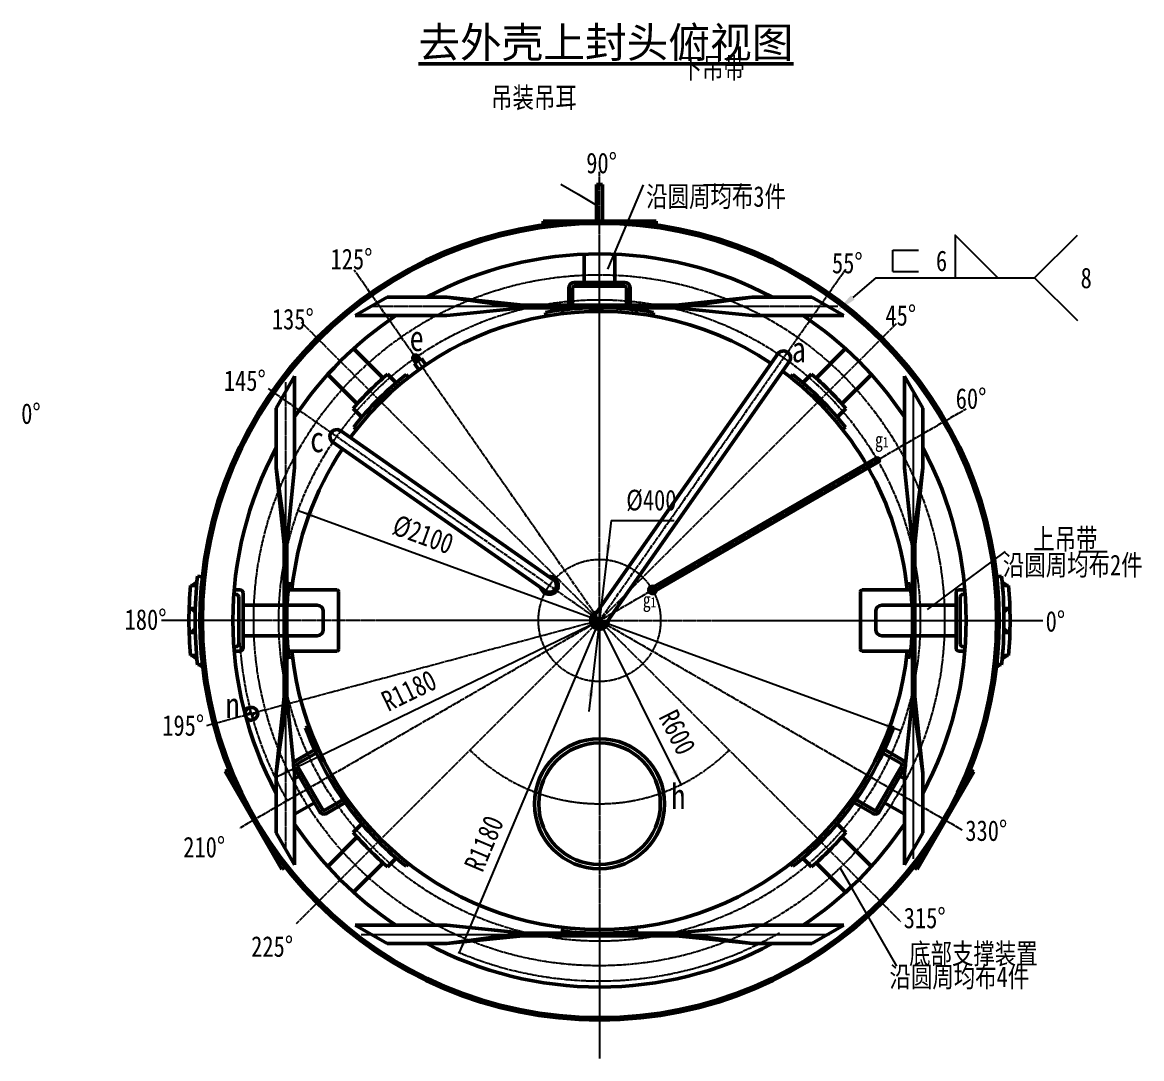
# Model space of a CAD drawing. Header units: millimetres. Extents: x 1505 to 130937, y -44938 to 37032.
# Drawn here: x 6179 to 9843, y -1975 to 1417 of the extents above; entities that cross this region are included whole.
import ezdxf

# ---------------------------------------------------------------- set-up
doc = ezdxf.new("R2010")
doc.units = ezdxf.units.MM
for name, pattern in [('AM_ISO02W050', [2, 1, -1]), ('AM_ISO02W050x2', [2, 1, -1]), ('AM_ISO08W050', [16, 13, -1, 1, -1]), ('AM_ISO08W050_1_1', [16, 13, -1, 1, -1])]:
    doc.linetypes.add(name, pattern=pattern)
for name, color, linetype, lineweight in [('AM_0', 7, 'Continuous', 50), ('AM_10', 7, 'AM_ISO08W050_1_1', 50), ('AM_3', 6, 'AM_ISO02W050', 25), ('AM_5', 3, 'Continuous', 25), ('AM_7', 4, 'AM_ISO08W050', 25)]:
    doc.layers.add(name, color=color, linetype=linetype, lineweight=lineweight)
doc.styles.add('ACANSTS', font='')
doc.styles.get("Standard").update_dxf_attribs({"font": 'txt', "width": 0.8})
doc.styles.get('ACANSTS').set_extended_font_data('宋体')
doc.dimstyles.new('AM_GB$3', dxfattribs={"dimtxt": 3.371484, "dimasz": 2.5, "dimexe": 1, "dimexo": 1, "dimgap": 2.088633, "dimtad": 1, "dimdsep": 46, "dimtxsty": 'Standard', "dimblk": 'NONE', "dimcen": 0, "dimdle": 5, "dimclrd": 256, "dimclre": 256, "dimclrt": 2, "dimadec": 0, "dimazin": 2, "dimtfac": 0.707107, "dimtdec": 3, "dimtmove": 2, "dimatfit": 0, "dimfxl": 1, "dimfrac": 2, "dimtolj": 1, "dimlwd": 18, "dimarcsym": 0})
doc.dimstyles.new('AM_GB$4', dxfattribs={"dimtxt": 3.371484, "dimasz": 2.5, "dimexe": 1, "dimexo": 1, "dimgap": 2.088633, "dimtad": 1, "dimdsep": 46, "dimtxsty": 'Standard', "dimblk": 'NONE', "dimcen": 0, "dimdle": 5, "dimclrd": 256, "dimclre": 256, "dimclrt": 2, "dimadec": 0, "dimazin": 2, "dimtfac": 0.707107, "dimtdec": 3, "dimtofl": 0, "dimtmove": 2, "dimatfit": 0, "dimfxl": 1, "dimfrac": 2, "dimtolj": 1, "dimlwd": 18, "dimarcsym": 0})

# ---------------------------------------------------------------- blocks, each defined once
blk = doc.blocks.new('*X267')
at = {"layer": 'AM_0'}
for p, q in [((-55408.2, -34614.6), (-55347.2, -34649.8)), ((-55413.2, -34625.6), (-55353.2, -34660.2)), ((-55351.4, -34667), (-55434.4, -34810.8)), ((-55341, -34673), (-55424, -34816.8)), ((-55508.2, -34787.8), (-55447.2, -34823)), ((-55501.2, -34778), (-55441.2, -34812.6))]:
    blk.add_line(p, q, dxfattribs=at)
for centre, radius, start, end in [((-55355.7, -34664.5), 17, 330, 60), ((-55355.7, -34664.5), 5, 330, 60), ((-55438.7, -34808.3), 17, 240, 330), ((-55438.7, -34808.3), 5, 240, 330)]:
    blk.add_arc(centre, radius, start, end, dxfattribs=at)
blk = doc.blocks.new('*X268')
at = {"layer": 'AM_0'}
for p, q in [((57698.2, -30590.2), (57864.2, -30590.2)), ((57681.2, -30677.6), (57681.2, -30607.2)), ((57693.2, -30676.5), (57693.2, -30607.2)), ((57698.2, -30602.2), (57864.2, -30602.2)), ((57869.2, -30676.5), (57869.2, -30607.2)), ((57881.2, -30677.6), (57881.2, -30607.2))]:
    blk.add_line(p, q, dxfattribs=at)
for centre, radius, start, end in [((57698.2, -30607.2), 17, 90, 180), ((57864.2, -30607.2), 17, 0, 90), ((57698.2, -30607.2), 5, 90, 180), ((57864.2, -30607.2), 5, 0, 90)]:
    blk.add_arc(centre, radius, start, end, dxfattribs=at)
blk = doc.blocks.new('*X269')
at = {"layer": 'AM_0'}
for p, q in [((-2373, 65465.4), (-2434, 65430.2)), ((-2368, 65454.5), (-2428, 65419.8)), ((-2357.2, 65263.2), (-2440.2, 65407)), ((-2346.8, 65269.2), (-2429.8, 65413)), ((-2280, 65302.1), (-2340, 65267.4)), ((-2273, 65292.2), (-2334, 65257))]:
    blk.add_line(p, q, dxfattribs=at)
for centre, radius, start, end in [((-2425.5, 65415.5), 17, 120, 210), ((-2425.5, 65415.5), 5, 120, 210), ((-2342.5, 65271.7), 17, 210, 300), ((-2342.5, 65271.7), 5, 210, 300)]:
    blk.add_arc(centre, radius, start, end, dxfattribs=at)
blk = doc.blocks.new('*X270')
at = {"layer": 'AM_5', "color": 3}
for p, q in [((8210.7, 885.9), (8121.3, 674.2)), ((8121.3, 674.2), (8094.1, 609.7))]:
    blk.add_line(p, q, dxfattribs=at)
at = {"layer": 'AM_5', "color": 2, "insert": (8333.8, 1226.7), "char_height": 67.43, "width": 247.917, "attachment_point": 7, "line_spacing_factor": 1.37}
blk.add_mtext('下吊带', dxfattribs=at)
blk = doc.blocks.new('*X271')
at = {"layer": 'AM_5', "color": 3}
for p, q in [((8891.1, -1410.6), (8856.1, -1350)), ((9041.7, -1671.7), (8891.1, -1410.6))]:
    blk.add_line(p, q, dxfattribs=at)
at = {"layer": 'AM_5', "color": 2, "insert": (9081.7, -1597.6), "char_height": 67.43, "width": 658.933, "attachment_point": 1, "line_spacing_factor": 1.37}
blk.add_mtext('底部支撑装置', dxfattribs=at)
blk = doc.blocks.new('*X272')
at = {"layer": 'AM_5', "color": 3}
for p, q in [((9395.9, -314.8), (9196.4, -463.1)), ((9196.4, -463.1), (9140.3, -504.9))]:
    blk.add_line(p, q, dxfattribs=at)
at = {"layer": 'AM_5', "color": 2, "insert": (9488, -314.8), "char_height": 67.43, "width": 251.562, "attachment_point": 7, "line_spacing_factor": 1.37}
blk.add_mtext('上吊带', dxfattribs=at)
blk = doc.blocks.new('*X273')
at = {"layer": 'AM_5'}
for points in [[(7082, -180), (7131.8, -189.3), (7126.1, -205)], [(9054.3, -901), (9010.2, -876), (9004.5, -891.7)]]:
    blk.add_hatch(color=256, dxfattribs=at).paths.add_polyline_path(points, flags=0)
blk.add_line((7082, -180), (9054.3, -901), dxfattribs=at)
at = {"layer": 'AM_5', "color": 2, "insert": (7490.3, -260.1), "char_height": 67.43, "width": 283.788, "attachment_point": 5, "rotation": 339.9194, "line_spacing_factor": 1.37}
blk.add_mtext('%%C2100', dxfattribs=at)
blk = doc.blocks.new('_NONE')
blk = doc.blocks.new('*X274')
at = {"layer": 'AM_5'}
for points in [[(8091.5, -341.9), (8105.6, -293.2), (8089.1, -291.3)], [(8044.7, -739.1), (8047.2, -789.8), (8030.6, -787.8)]]:
    blk.add_hatch(color=256, dxfattribs=at).paths.add_polyline_path(points, flags=0)
for q in [(8033, -838.4), (8312.7, -212.8)]:
    blk.add_line((8106.7, -212.8), q, dxfattribs=at)
at = {"layer": 'AM_5', "color": 2, "insert": (8237.7, -147.8), "char_height": 67.43, "width": 213, "attachment_point": 5, "line_spacing_factor": 1.37}
blk.add_mtext('%%C400', dxfattribs=at)
blk = doc.blocks.new('*X275')
at = {"layer": 'AM_0'}
for p, q in [((-58476, -30638.7), (-58581.2, -30698.7)), ((-58281.2, -30638.7), (-58476, -30638.7)), ((-58281.2, -30638.7), (-58031, -30664.7)), ((-58281.2, -30638.7), (-58031, -30672.7)), ((-57531.5, -30664.7), (-58031, -30664.7)), ((-57281.2, -30638.7), (-57531.5, -30664.7)), ((-57281.2, -30638.7), (-57531.5, -30672.7)), ((-57281.2, -30638.7), (-57086.4, -30638.7)), ((-57086.4, -30638.7), (-56981.2, -30698.7)), ((-58281.2, -30698.7), (-58581.2, -30698.7)), ((-58281.2, -30698.7), (-58031, -30672.7)), ((-57531.5, -30672.7), (-58031, -30672.7)), ((-57281.2, -30698.7), (-57531.5, -30672.7)), ((-57281.2, -30698.7), (-56981.2, -30698.7))]:
    blk.add_line(p, q, dxfattribs=at)
at = {"layer": 'AM_7', "linetype": 'AM_ISO08W050', "lineweight": 25}
blk.add_line((-57001.2, -30668.7), (-58534, -30668.7), dxfattribs=at)
blk = doc.blocks.new('*X276')
at = {"layer": 'AM_0'}
for p, q in [((30638.7, -57086.4), (30698.7, -56981.2)), ((30698.7, -57281.2), (30698.7, -56981.2)), ((30638.7, -57281.2), (30638.7, -57086.4)), ((30638.7, -57281.2), (30664.7, -57531.5)), ((30638.7, -57281.2), (30672.7, -57531.5)), ((30698.7, -57281.2), (30672.7, -57531.5)), ((30664.7, -57531.5), (30664.7, -58031)), ((30672.7, -57531.5), (30672.7, -58031)), ((30638.7, -58281.2), (30664.7, -58031)), ((30638.7, -58281.2), (30672.7, -58031)), ((30698.7, -58281.2), (30672.7, -58031)), ((30638.7, -58281.2), (30638.7, -58476)), ((30698.7, -58281.2), (30698.7, -58581.2)), ((30638.7, -58476), (30698.7, -58581.2))]:
    blk.add_line(p, q, dxfattribs=at)
at = {"layer": 'AM_7', "linetype": 'AM_ISO08W050', "lineweight": 25}
blk.add_line((30668.7, -57001.2), (30668.7, -58534), dxfattribs=at)
blk = doc.blocks.new('*X277')
at = {"layer": 'AM_0'}
for p, q in [((57281.2, 30698.7), (56981.2, 30698.7)), ((57086.4, 30638.7), (56981.2, 30698.7)), ((57281.2, 30698.7), (57531.5, 30672.7)), ((57281.2, 30638.7), (57531.5, 30672.7)), ((57531.5, 30672.7), (58031, 30672.7)), ((58281.2, 30698.7), (58031, 30672.7)), ((58281.2, 30638.7), (58031, 30672.7)), ((58281.2, 30698.7), (58581.2, 30698.7)), ((58476, 30638.7), (58581.2, 30698.7)), ((57281.2, 30638.7), (57086.4, 30638.7)), ((57281.2, 30638.7), (57531.5, 30664.7)), ((57531.5, 30664.7), (58031, 30664.7)), ((58281.2, 30638.7), (58031, 30664.7)), ((58281.2, 30638.7), (58476, 30638.7))]:
    blk.add_line(p, q, dxfattribs=at)
at = {"layer": 'AM_7', "linetype": 'AM_ISO08W050', "lineweight": 25}
blk.add_line((57001.2, 30668.7), (58534, 30668.7), dxfattribs=at)
blk = doc.blocks.new('*X278')
at = {"layer": 'AM_0'}
for p, q in [((-30698.7, 58281.2), (-30698.7, 58581.2)), ((-30638.7, 58476), (-30698.7, 58581.2)), ((-30638.7, 58281.2), (-30638.7, 58476)), ((-30698.7, 58281.2), (-30672.7, 58031)), ((-30638.7, 58281.2), (-30672.7, 58031)), ((-30638.7, 58281.2), (-30664.7, 58031)), ((-30672.7, 57531.5), (-30672.7, 58031)), ((-30664.7, 57531.5), (-30664.7, 58031)), ((-30698.7, 57281.2), (-30672.7, 57531.5)), ((-30638.7, 57281.2), (-30672.7, 57531.5)), ((-30638.7, 57281.2), (-30664.7, 57531.5)), ((-30698.7, 57281.2), (-30698.7, 56981.2)), ((-30638.7, 57281.2), (-30638.7, 57086.4)), ((-30638.7, 57086.4), (-30698.7, 56981.2))]:
    blk.add_line(p, q, dxfattribs=at)
at = {"layer": 'AM_7', "linetype": 'AM_ISO08W050', "lineweight": 25}
blk.add_line((-30668.7, 57001.2), (-30668.7, 58534), dxfattribs=at)
blk = doc.blocks.new('*X284')
at = {"layer": 'AM_5'}
blk.add_hatch(color=3, dxfattribs=at).paths.add_polyline_path([(8903.1, 509.8), (8891.1, 523.8), (8843.9, 471.3)], flags=0)
at = {"layer": 'AM_5', "color": 3}
for p, q in [((9492.4, 581.1), (9632.4, 721.1)), ((8972.4, 581.1), (8897.1, 516.8)), ((8972.4, 581.1), (9492.4, 581.1)), ((9492.4, 581.1), (9632.4, 441.1))]:
    blk.add_line(p, q, dxfattribs=at)
at = {"layer": 'AM_5', "color": 2}
for p, q in [((9028.4, 602.1), (9028.4, 672.1)), ((9028.4, 672.1), (9112.4, 672.1)), ((9028.4, 602.1), (9112.4, 602.1))]:
    blk.add_line(p, q, dxfattribs=at)
blk.add_lwpolyline([(9232.4, 581.1), (9372.4, 581.1), (9232.4, 721.1), (9232.4, 581.1)], dxfattribs=at)
at = {"layer": 'AM_5', "color": 2, "char_height": 67.4, "attachment_point": 7, "line_spacing_factor": 1.37}
for s, insert, width in [('6', (9169.4, 602.1), 40), ('8', (9642.9, 546.1), 42)]:
    blk.add_mtext(s, dxfattribs=dict(at, insert=insert, width=width))
blk = doc.blocks.new('*X285')
at = {"layer": 'AM_5', "color": 3}
for p, q in [((7941.5, 888.3), (7997.8, 855.1)), ((7997.8, 855.1), (8058.1, 819.6))]:
    blk.add_line(p, q, dxfattribs=at)
at = {"layer": 'AM_5', "color": 2, "insert": (7713.1, 1205.3), "char_height": 67.43, "width": 420.933, "attachment_point": 1, "line_spacing_factor": 1.37}
blk.add_mtext('吊装吊耳', dxfattribs=at)
blk = doc.blocks.new('*X291')
at = {"layer": 'AM_5'}
blk.add_hatch(color=256, dxfattribs=at).paths.add_polyline_path([(8335.2, -1077.8), (8305.5, -1036.7), (8320.4, -1029.3)], flags=0)
blk.add_line((8335.2, -1077.8), (8068.1, -540.5), dxfattribs=at)
at = {"layer": 'AM_5', "color": 2, "insert": (8322.8, -906.7), "char_height": 67.43, "width": 371.406, "attachment_point": 5, "rotation": 296.4338, "line_spacing_factor": 1.37}
blk.add_mtext('R600', dxfattribs=at)
blk = doc.blocks.new('*X373')
at = {"layer": 'AM_5'}
blk.add_hatch(color=256, dxfattribs=at).paths.add_polyline_path([(7610, -1627.9), (7621.7, -1578.6), (7637.1, -1585.1)], flags=0)
blk.add_line((7610, -1627.9), (8068.1, -540.5), dxfattribs=at)
at = {"layer": 'AM_5', "color": 2, "insert": (7690, -1270.7), "char_height": 67.43, "width": 429.925, "attachment_point": 5, "rotation": 67.1547, "line_spacing_factor": 1.37}
blk.add_mtext('R1180', dxfattribs=at)
blk = doc.blocks.new('*X940')
at = {"layer": 'AM_3', "linetype": 'AM_ISO02W050x2', "lineweight": 25}
for p, q in [((6928.4, -845.9), (6947.7, -840.7)), ((6941.4, -842.4), (6945.1, -844.5)), ((6942.6, -842.1), (6946.2, -844.2)), ((6943.7, -841.8), (6946.9, -843.6)), ((6944.9, -841.5), (6947.4, -843)), ((6946, -841.2), (6947.7, -842.2)), ((6947.1, -840.9), (6947.8, -841.3)), ((6933.5, -865.2), (6928.4, -845.9)), ((6928.5, -846.5), (6933.1, -849.1)), ((6928.8, -847.6), (6932.9, -850)), ((6928.9, -845.8), (6933.5, -848.4)), ((6929.1, -848.8), (6932.9, -850.9)), ((6929.4, -849.9), (6933.1, -852)), ((6929.8, -851.1), (6933.4, -853.2)), ((6930.1, -845.5), (6934.1, -847.8)), ((6930.1, -852.2), (6933.7, -854.3)), ((6930.4, -853.3), (6934, -855.5)), ((6930.7, -854.5), (6934.3, -856.6)), ((6931, -855.6), (6934.6, -857.7)), ((6931.2, -845.2), (6934.9, -847.3)), ((6931.3, -856.7), (6934.9, -858.9)), ((6931.6, -857.9), (6935.3, -860)), ((6931.9, -859), (6935.6, -861.1)), ((6932.2, -860.2), (6935.8, -862.2)), ((6932.3, -844.9), (6936, -847)), ((6932.5, -861.3), (6935.7, -863.1)), ((6932.8, -862.4), (6935.3, -863.9)), ((6933, -851.4), (6935.7, -861.6)), ((6933.1, -863.6), (6934.8, -864.6)), ((6933.4, -864.7), (6934, -865.1)), ((6933.5, -844.5), (6937.2, -846.7)), ((6934.6, -844.2), (6938.3, -846.4)), ((6945.6, -844.4), (6935.4, -847.1)), ((6935.8, -843.9), (6939.4, -846.1)), ((6936.9, -843.6), (6940.6, -845.8)), ((6938, -843.3), (6941.7, -845.4)), ((6939.2, -843), (6942.8, -845.1)), ((6940.3, -842.7), (6944, -844.8))]:
    blk.add_line(p, q, dxfattribs=at)
for centre, radius, start, end in [((6944.8, -841.5), 3, 285, 15), ((6936.3, -850.5), 3.5, 105, 195), ((6932.8, -862.3), 3, 285, 15)]:
    blk.add_arc(centre, radius, start, end, dxfattribs=at)
blk = doc.blocks.new('*X941')
at = {"layer": 'AM_3', "linetype": 'AM_ISO02W050x2', "lineweight": 25}
for p, q in [((6924.6, -831.7), (6921, -829.6)), ((6924.3, -830.6), (6921.1, -828.7)), ((6921.1, -830.3), (6923.8, -840.4)), ((6924.9, -832.8), (6921.2, -830.7)), ((6924, -829.4), (6921.4, -828)), ((6925.2, -834), (6921.5, -831.9)), ((6925.5, -835.1), (6921.8, -833)), ((6923.6, -828.3), (6921.9, -827.3)), ((6925.8, -836.3), (6922.1, -834.1)), ((6926.1, -837.4), (6922.4, -835.3)), ((6923.3, -827.2), (6922.7, -826.8)), ((6926.4, -838.5), (6922.7, -836.4)), ((6926.7, -839.7), (6923, -837.6)), ((6928.4, -845.9), (6923.2, -826.6)), ((6927, -840.8), (6923.3, -838.7)), ((6927.3, -841.9), (6923.6, -839.8)), ((6927.6, -843.1), (6923.9, -840.9)), ((6927.9, -844.2), (6923.9, -841.9)), ((6910.7, -850.6), (6909, -849.7)), ((6909.6, -851), (6909, -850.6)), ((6909.1, -851.1), (6928.4, -845.9)), ((6911.8, -850.3), (6909.3, -848.9)), ((6913, -850), (6909.8, -848.2)), ((6914.1, -849.7), (6910.5, -847.7)), ((6921.3, -844.7), (6911.2, -847.4)), ((6915.3, -849.4), (6911.6, -847.3)), ((6916.4, -849.1), (6912.7, -847)), ((6917.5, -848.8), (6913.9, -846.7)), ((6918.7, -848.5), (6915, -846.4)), ((6919.8, -848.2), (6916.1, -846.1)), ((6921, -847.9), (6917.3, -845.8)), ((6922.1, -847.6), (6918.4, -845.5)), ((6923.2, -847.3), (6919.6, -845.2)), ((6924.4, -847), (6920.7, -844.9)), ((6925.5, -846.7), (6921.8, -844.5)), ((6926.6, -846.4), (6922.6, -844)), ((6927.8, -846.1), (6923.2, -843.4)), ((6928.2, -845.4), (6923.6, -842.7))]:
    blk.add_line(p, q, dxfattribs=at)
for centre, radius, start, end in [((6924, -829.5), 3, 105, 195), ((6920.4, -841.3), 3.5, 285, 15), ((6912, -850.3), 3, 105, 195)]:
    blk.add_arc(centre, radius, start, end, dxfattribs=at)
blk = doc.blocks.new('*X942')
at = {"layer": 'AM_5'}
blk.add_hatch(color=256, dxfattribs=at).paths.add_polyline_path([(7006, -1054.7), (7047.4, -1025.4), (7054.7, -1040.4)], flags=0)
blk.add_line((7006, -1054.7), (8068.1, -540.5), dxfattribs=at)
at = {"layer": 'AM_5', "color": 2, "insert": (7444.5, -770.2), "char_height": 67.43, "width": 281.124, "attachment_point": 5, "rotation": 25.8321, "line_spacing_factor": 1.37}
blk.add_mtext('R1180', dxfattribs=at)

msp = doc.modelspace()

# ---------------------------------------------------------------- linework, layer by layer
at = {"layer": 'AM_0'}
for p, q in [((8058.12418, 887.06942), (8058.12418, 767.06942)), ((8078.12418, 887.06942), (8058.12418, 887.06942)), ((8078.12418, 887.06942), (8078.12418, 767.06942)), ((7883.07997, 754.33588), (7883.07997, 767.06942)), ((8253.07997, 767.06942), (7883.07997, 767.06942)), ((8253.07997, 754.34851), (8253.07997, 767.06942)), ((8018.12419, 565.98164), (8018.12419, 658.44912)), ((8118.12419, 565.98164), (8118.12419, 658.44912)), ((7893.12418, 456.24547), (7891.04908, 468.06469)), ((7948.12418, 464.35143), (7946.70126, 476.26676)), ((8188.12418, 464.35143), (8189.54711, 476.26676)), ((8243.12418, 456.24547), (8245.19928, 468.06469)), ((7359.38616, 253.08206), (7263.08377, 349.38445)), ((8049.69727, -527.59758), (8652.21939, 332.32515)), ((8776.8622, 253.08208), (8873.16458, 349.38446)), ((7465.97545, 303.75772), (7458.49656, 314.43869)), ((7476.25225, 280.3637), (7461.9115, 300.84442)), ((7480.72019, 314.0821), (7473.24129, 324.76307)), ((7499.1885, 296.42384), (7484.84775, 316.90456)), ((8086.5511, -553.41995), (8689.07322, 306.50277)), ((7274.53334, 168.22925), (7178.23096, 264.53164)), ((7402.4473, 237.5981), (7374.08063, 265.96476)), ((7442.43354, 254.8875), (7435.01428, 264.31908)), ((8693.81482, 254.8875), (8701.23408, 264.31908)), ((8733.80106, 237.5981), (8762.16773, 265.96476)), ((8861.715, 168.22925), (8958.0174, 264.53165)), ((7290.01732, 125.16812), (7261.65065, 153.53479)), ((8846.23104, 125.16812), (8874.59771, 153.53479)), ((7918.23928, -408.0908), (7220.92, 80.17742)), ((7272.72791, 85.18188), (7263.29634, 92.60113)), ((8863.52045, 85.18188), (8872.95203, 92.60113)), ((7892.42834, -444.95264), (7195.10906, 43.31557)), ((8237.72324, -434.50792), (8973.95095, -9.44664)), ((8244.82941, -446.57098), (8980.93073, -21.58263)), ((6752.05195, -395.50876), (6767.95657, -397.25312)), ((9384.19642, -395.50876), (9368.29179, -397.25312)), ((6729.03125, -425.50876), (6748.95855, -427.21247)), ((6734.1792, -425.94889), (6750.04174, -415.18643)), ((7051.34865, -419.08584), (7063.26399, -420.50876)), ((9072.98437, -420.50876), (9084.89971, -419.08584)), ((9084.89971, -419.08584), (9072.98437, -420.50876)), ((9402.06916, -425.94889), (9386.20662, -415.18643)), ((9407.21711, -425.50876), (9387.28981, -427.21247)), ((6891.12418, -440.50876), (6872.29811, -440.50876)), ((6877.12418, -454.50876), (6872.29811, -454.50876)), ((6887.12418, -616.50876), (6887.12418, -464.50876)), ((6901.12418, -630.50876), (6901.12418, -450.50876)), ((7208.85688, -440.50876), (7049.01869, -440.50876)), ((7213.85688, -445.50876), (7213.85688, -635.50876)), ((8922.39149, -445.50876), (8922.39149, -635.50876)), ((8927.39149, -440.50876), (9087.22967, -440.50876)), ((9235.12417, -630.50876), (9235.12417, -450.50876)), ((9245.12417, -440.50876), (9263.95024, -440.50876)), ((9249.12417, -616.50876), (9249.12417, -464.50876)), ((9259.12417, -454.50876), (9263.95024, -454.50876)), ((6724.71691, -500.50876), (6744.70812, -501.10136)), ((6729.88137, -500.66185), (6744.40515, -513.17227)), ((7143.85688, -490.50876), (6901.12418, -490.50876)), ((7163.85688, -510.50876), (7163.85688, -570.50876)), ((8972.39147, -510.50876), (8972.39147, -570.50876)), ((8992.39147, -490.50876), (9235.12417, -490.50876)), ((9411.53146, -500.50876), (9391.54024, -501.10136)), ((9406.36699, -500.66185), (9391.84322, -513.17227)), ((6724.71691, -580.50876), (6744.70812, -579.91617)), ((6729.88137, -580.35568), (6744.40515, -567.84526)), ((9411.53146, -580.50876), (9391.54024, -579.91617)), ((9406.36699, -580.35568), (9391.84322, -567.84526)), ((7143.85688, -590.50876), (6901.12418, -590.50876)), ((8992.39147, -590.50876), (9235.12417, -590.50876)), ((6729.03125, -655.50876), (6748.95855, -653.80506)), ((6734.1792, -655.06863), (6750.04174, -665.83109)), ((6877.12418, -626.50876), (6872.29811, -626.50876)), ((6891.12418, -640.50876), (6872.29811, -640.50876)), ((7208.85688, -640.50876), (7049.01869, -640.50876)), ((8927.39149, -640.50876), (9087.22967, -640.50876)), ((9245.12417, -640.50876), (9263.95024, -640.50876)), ((9259.12417, -626.50876), (9263.95024, -626.50876)), ((9402.06916, -655.06863), (9386.20662, -665.83109)), ((9407.21711, -655.50876), (9387.28981, -653.80506)), ((6752.05195, -685.50876), (6767.95657, -683.7644)), ((6756.50294, -685.02059), (6769.01792, -693.13128)), ((7063.26399, -660.50876), (7051.34865, -661.93169)), ((9072.98437, -660.50876), (9084.89971, -661.93169)), ((9072.98437, -660.50876), (9084.89971, -661.93169)), ((9379.74542, -685.02059), (9367.23045, -693.13128)), ((9384.19642, -685.50876), (9368.29179, -683.7644)), ((7117.40969, -887.33143), (7106.1364, -891.44396)), ((9018.83867, -887.33143), (9030.11196, -891.44396)), ((6842.86295, -1034.29406), (7027.89427, -1354.7777)), ((6854.27393, -1027.77825), (6842.89427, -1034.3483)), ((7084.87539, -1050.45268), (7070.1242, -1058.96929)), ((9051.37297, -1050.45269), (9066.12415, -1058.96929)), ((9108.02932, -1354.95032), (9293.06063, -1034.46669)), ((9281.88062, -1028.0119), (9293.06063, -1034.46669)), ((7010.1242, -1093.6103), (7004.7962, -1096.68642)), ((9126.12415, -1093.61031), (9131.45217, -1096.68643)), ((7134.87539, -1137.05522), (7070.1242, -1174.43934)), ((7272.72791, -1166.1994), (7263.29634, -1173.61866)), ((8863.52045, -1166.1994), (8872.95203, -1173.61866)), ((9001.37297, -1137.05523), (9066.12415, -1174.43934)), ((7290.01732, -1206.18565), (7261.65065, -1234.55231)), ((7292.40969, -1190.44033), (7283.2115, -1198.14702)), ((8843.83867, -1190.44033), (8853.03686, -1198.14702)), ((8846.23104, -1206.18565), (8874.59771, -1234.55231)), ((7274.53334, -1249.24679), (7178.23096, -1345.54917)), ((8861.71501, -1249.24678), (8958.0174, -1345.54917)), ((7402.4473, -1318.61562), (7374.08063, -1346.98229)), ((8733.80106, -1318.61562), (8762.16773, -1346.98229)), ((7039.28942, -1348.1987), (7027.89427, -1354.7777)), ((7359.38616, -1334.0996), (7263.08378, -1430.40198)), ((7442.43354, -1335.90503), (7435.01428, -1345.33661)), ((8693.81482, -1335.90503), (8701.23408, -1345.33661)), ((8776.86219, -1334.0996), (8873.16459, -1430.40199)), ((9096.80344, -1348.39674), (9108.06063, -1354.89609)), ((7948.12418, -1545.36895), (7946.70126, -1557.28429)), ((8188.12418, -1545.36895), (8189.54711, -1557.28429))]:
    msp.add_line(p, q, dxfattribs=at)
for centre, radius in [((8068.12418, -540.50876), 1308), ((8068.12418, -540.50876), 1300), ((6928.33086, -845.92733), 21), ((8068.12418, -1140.50877), 213), ((8068.12418, -1140.50877), 199)]:
    msp.add_circle(centre, radius, dxfattribs=at)
for centre, radius, start, end in [((8068.12418, -540.50876), 1200, 61.84406846, 118.15593154), ((8068.12418, -540.50876), 1024, 80.04207726, 99.95792274), ((8068.12418, -540.50876), 1024, 83.19001134, 96.80998866), ((8068.12418, -540.50876), 1200, 123.72967428, 146.270326), ((8068.12418, -540.50876), 1012, 56.25619441, 143.72602641), ((8068.12418, -540.50876), 1200, 33.72967494, 56.27032572), ((8670.64631, 319.41396), 22.5, 324.36832573, 145.59611592), ((7465.86892, 319.60088), 9, 34.7544462, 215.24555438), ((8068.12419, -540.50876), 1037, 124.22645614, 125.77354444), ((8068.12418, -540.50876), 1064, 130.71497798, 139.28502202), ((8068.12418, -540.50876), 1024, 128.19001134, 141.80998866), ((8068.12418, -540.50876), 1012, 5.67089262, 53.70824723), ((8068.12418, -540.50876), 1024, 38.19001134, 51.80998866), ((8068.12418, -540.50876), 1064, 40.71497798, 49.28502202), ((7208.01453, 61.74649), 22.5, 54.3861049, 235.6138951), ((8068.12418, -540.50876), 1200, 151.8440688, 208.1559312), ((8068.12418, -540.50876), 1012, 146.27397359, 174.32910738), ((8068.12418, -540.50876), 1200, 331.84406769, 28.15593231), ((8977.45095, -15.50882), 7, 299.80901367, 120.19098624), ((8074.12418, -540.50876), 1330, 173.74102669, 186.25897331), ((8074.12418, -540.50876), 1314, 173.74102669, 186.25897331), ((7904.29377, -425.79348), 29, 195.88325622, 94.11674378), ((8062.12418, -540.50876), 1314, 353.74102669, 6.25897331), ((8062.12418, -540.50876), 1330, 353.74102669, 6.25897331), ((8074.12418, -540.50876), 1350, 175.11332618, 184.88667382), ((8068.12418, -540.50876), 1024, 173.19001134, 177.20124164), ((7904.29375, -425.7935), 22.5, 234.9015928, 51.77541991), ((8241.32936, -440.50883), 12, 65.68533521, 354.31466579), ((8241.32936, -440.50883), 7, 121.00272497, 298.99727031), ((8068.12418, -540.50876), 1024, 2.79875836, 6.80998866), ((8068.12418, -540.50876), 1024, 2.79875836, 6.80998866), ((8062.12418, -540.50876), 1350, 355.11332618, 4.88667382), ((6877.12418, -464.50876), 10, 0, 90), ((6891.12418, -450.50876), 10, 0, 90), ((7208.85688, -445.50876), 5, 0, 90), ((8927.39149, -445.50876), 5, 90, 180), ((9245.12417, -450.50876), 10, 90, 180), ((9259.12417, -464.50876), 10, 90, 180), ((7143.85688, -510.50876), 20, 0, 90), ((8068.12418, -540.50876), 29, 105.86547704, 4.0989646), ((8992.39147, -510.50876), 20, 90, 180), ((8068.12418, -540.50876), 22.5, 144.98222082, 324.98222082), ((7143.85688, -570.50876), 20, 270, 0), ((8992.39147, -570.50876), 20, 180, 270), ((6877.12418, -616.50876), 10, 270, 360), ((8068.12418, -540.50876), 1024, 182.79875836, 186.80998866), ((8068.12418, -540.50876), 1024, 353.19001134, 357.20124164), ((8068.12418, -540.50876), 1024, 353.19001134, 357.20124164), ((9259.12417, -616.50876), 10, 180, 270), ((6891.12418, -630.50876), 10, 270, 0), ((8068.12418, -540.50876), 1012, 185.67089262, 354.32910738), ((7208.85688, -635.50876), 5, 270, 0), ((8927.39149, -635.50876), 5, 180, 270), ((9245.12417, -630.50876), 10, 180, 270), ((8068.12418, -540.50876), 1024, 200.04207726, 219.95792274), ((8068.12418, -540.50876), 1024, 320.04207726, 339.95792274), ((8068.12418, -540.50876), 1200, 213.729674, 236.27032535), ((8068.12418, -540.50876), 1024, 218.19001134, 231.80998866), ((8068.12418, -540.50876), 1024, 308.19001134, 321.80998866), ((8068.12418, -540.50876), 1200, 303.72967465, 326.27032506), ((8068.12418, -540.50876), 1064, 220.71497798, 229.28502202), ((8068.12418, -540.50876), 1064, 310.71497798, 319.28502202), ((8068.12418, -540.50876), 1024, 263.19001134, 276.80998866), ((8068.12418, -540.50876), 1200, 241.84406803, 298.15593197)]:
    msp.add_arc(centre, radius, start, end, dxfattribs=at)
at = {"layer": 'AM_3', "linetype": 'AM_ISO02W050', "lineweight": 25}
for p, q in [((6922.41977, -823.69849), (6903.17942, -828.45338)), ((6922.93741, -825.63034), (6903.66898, -830.42689)), ((6933.80781, -866.19922), (6914.72258, -871.67951)), ((6934.32545, -868.13107), (6915.28537, -873.6334))]:
    msp.add_line(p, q, dxfattribs=at)
msp.add_circle((6928.37261, -845.91479), 21, dxfattribs=at)
msp.add_arc((6928.37261, -845.91479), 23, 284.99918897, 105, dxfattribs=at)
at = {"layer": 'AM_5'}
for p, q in [((8407.99468, 885.88077), (8562.72883, 885.88077)), ((9637.13655, -314.79327), (9729.50589, -314.79327))]:
    msp.add_line(p, q, dxfattribs=at)
at = {"layer": 'AM_7', "linetype": 'AM_ISO08W050', "lineweight": 25}
for p, q in [((8068.12418, -540.50876), (8068.12418, 929.8031)), ((8068.12419, -540.50876), (7264.92597, 606.57715)), ((8068.12418, -540.50876), (8874.11629, 609.80737)), ((8068.12418, -540.50876), (7092.76625, 434.84916)), ((8068.12418, -540.50876), (9041.75754, 433.12459)), ((8068.12418, -540.50876), (6984.06815, 218.55544)), ((8068.12428, -540.50883), (9268.45664, 152.50339)), ((8068.12418, -540.50876), (6633.74305, -540.50876)), ((8068.12418, -540.52079), (6781.59528, -885.24346)), ((8068.12418, -540.50876), (6890.65277, -1220.3222)), ((8068.12418, -540.50876), (7075.20799, -1533.42496)), ((8068.12418, -540.50876), (9519.21603, -540.50876)), ((8068.12418, -540.50876), (9053.84615, -1526.23073)), ((8068.12418, -540.50876), (9255.44329, -1226.00777)), ((8068.12418, -540.50877), (8068.12418, -1974.85207))]:
    msp.add_line(p, q, dxfattribs=at)
for centre, radius in [((8066.93726, -539.82349), 1131), ((8068.12418, -540.50876), 1050), ((8068.12418, -540.50876), 200)]:
    msp.add_circle(centre, radius, dxfattribs=at)
for centre, radius, start, end in [((8068.12036, -540.51585), 1180, 179.99965595, 209.99979477), ((8068.12418, -540.50877), 600, 224.99999975, 315), ((8068.12418, -540.50876), 1180, 246.90106205, 299.94524385)]:
    msp.add_arc(centre, radius, start, end, dxfattribs=at)

# ---------------------------------------------------------------- block references
at = {"layer": 'AM_0'}
for name, p in [('*X268', (-49713.11363, 31156.19228)), ('*X275', (65849.36196, 31156.19226)), ('*X276', (-23628.57685, 57240.72902)), ('*X278', (39764.8252, -58321.74654)), ('*X269', (9508.59476, -66428.8791)), ('*X267', (64408.89141, 33651.16052)), ('*X277', (-49713.1136, -32237.20979))]:
    msp.add_blockref(name, p, dxfattribs=at)
at = {"layer": 'AM_3', "linetype": 'AM_ISO02W050', "lineweight": 25}
for name in ['*X941', '*X940']:
    msp.add_blockref(name, (0, 0), dxfattribs=at)
at = {"layer": 'AM_5'}
for name in ['*X270', '*X285', '*X284', '*X272', '*X271']:
    msp.add_blockref(name, (0, 0), dxfattribs=at)

# ---------------------------------------------------------------- texts
at = {"layer": 'AM_10', "color": 2, "linetype": 'AM_ISO08W050_1_1', "lineweight": 50, "insert": (8088.85563, 1345.92135), "char_height": 100, "width": 2520, "attachment_point": 5, "style": 'ACANSTS'}
msp.add_mtext('{\\L去外壳上封头俯视图}', dxfattribs=at)
at = {"layer": 'AM_5', "color": 2, "line_spacing_factor": 1.37}
for s, insert, char_height, width, attachment_point in [('90%%D', (8024.6606, 922.39585), 67.429688, 120, 7), ('沿圆周均布3件', (8220.93606, 881.3101), 67.429688, 733.7333333, 1), ('125%%D', (7187.59165, 607.96942), 67.429688, 162, 7), ('55%%D', (8829.04472, 594.86207), 67.429688, 120, 7), ('135%%D', (6995.63002, 411.22005), 67.429688, 162, 7), ('45%%D', (9004.03776, 423.60783), 67.429688, 120, 7), ('e', (7446.66667, 340.07659), 84.28711, 45, 7), ('a', (8697.66797, 303.5448), 84.28711, 45, 7), ('145%%D', (6838.41663, 210.09518), 67.429688, 162, 7), ('60%%D', (9234.08908, 151.4985), 67.429688, 120, 7), ('0%%D', (6174.93232, 102.02237), 67.429688, 68, 7), ('c', (7120.68661, 8.98119), 84.28711, 45, 7), ('沿圆周均布2件', (9388.50792, -325.16315), 67.429688, 741.7333333, 1), ('180%%D', (6513.49306, -572.15677), 67.429688, 162, 7), ('0%%D', (9528.47847, -578.02836), 67.429688, 68, 7), ('n', (6843.77654, -859.42164), 84.28711, 45, 7), ('195%%D', (6636.68871, -918.87396), 67.429688, 162, 7), ('h', (8303.1088, -1158.12286), 84.28711, 45, 7), ('330%%D', (9265.54821, -1263.21159), 67.429688, 174, 7), ('210%%D', (6705.36134, -1317.19164), 67.429688, 162, 7), ('315%%D', (9063.94245, -1549.1466), 67.429688, 162, 7), ('225%%D', (6927.74808, -1642.63097), 67.429688, 174, 7), ('沿圆周均布4件', (9017.34076, -1673.39001), 67.429688, 741.7333333, 1)]:
    msp.add_mtext(s, dxfattribs=dict(at, insert=insert, char_height=char_height, width=width, attachment_point=attachment_point))
at = {"layer": 'AM_5', "width": 67.42874, "attachment_point": 1, "line_spacing_factor": 1.37}
for s, insert, char_height in [('g', (8969.78594, 75.1542), 48.16418), ('1', (8995.50029, 60.15416), 33.71493), ('g', (8209.66771, -449.14664), 48.16418), ('1', (8235.38206, -464.14668), 33.71493)]:
    msp.add_mtext(s, dxfattribs=dict(at, insert=insert, char_height=char_height))

# ---------------------------------------------------------------- dimensions: what is measured, and where the dimension line sits
at = {"layer": 'AM_5'}
for p1, p2, picture, middle in [((8044.72722, -739.1355), (8091.52115, -341.88202), '*X274', (8106.72386, -212.81977)), ((9054.29496, -901.01838), (7081.9534, -179.99914), '*X273', (7468.02262, -321.13258))]:
    dim = msp.add_diameter_dim_2p(p1=p1, p2=p2, dimstyle='AM_GB$3', override={"dimscale": 20, "dimpost": '%\\\\A3;%%C<>', "dimsah": 1, "dimtfill": 1, "dimtzin": 8}, dxfattribs=at)
    dim.commit()
    dim.dimension.update_dxf_attribs({"geometry": picture, "text_midpoint": middle, "dimtype": 163})
for center, mpoint, picture, middle in [((8068.12036, -540.51585), (7006.03189, -1054.6832), '*X942', (7472.79286, -828.71968)), ((8068.12418, -540.50876), (7609.99499, -1627.94503), '*X373', (7749.88412, -1295.89784)), ((8068.12418, -540.50877), (8335.22186, -1077.77856), '*X291', (8264.57593, -935.67353))]:
    dim = msp.add_radius_dim(center=center, mpoint=mpoint, dimstyle='AM_GB$4', override={"dimscale": 20, "dimpost": '%\\\\A3;R<>', "dimsah": 1, "dimtfill": 1, "dimtzin": 8}, dxfattribs=at)
    dim.commit()
    dim.dimension.update_dxf_attribs({"geometry": picture, "text_midpoint": middle})

doc.saveas('drawing.dxf')
